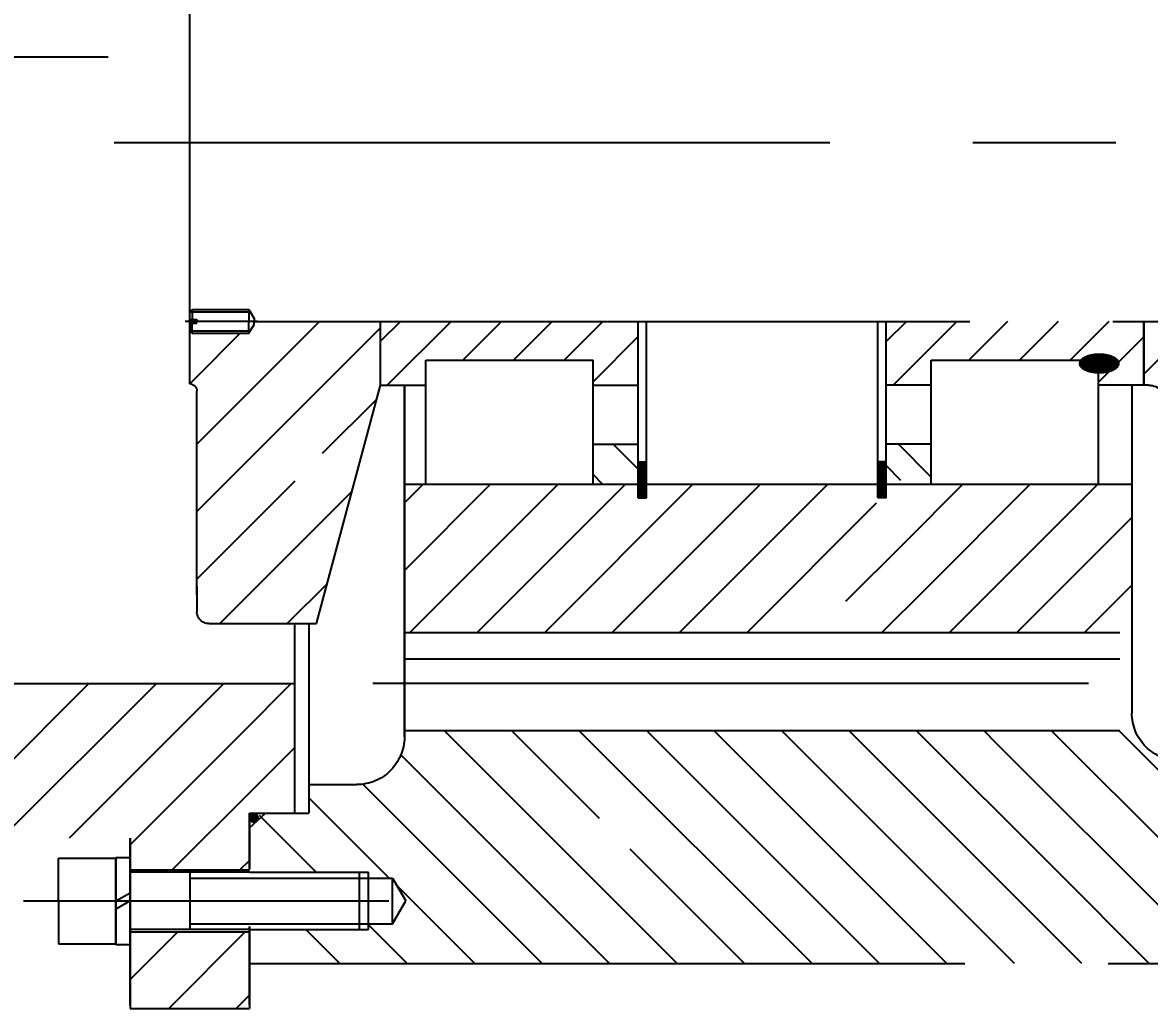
# Model space of a CAD drawing. Header units: millimetres. Extents: x 0 to 12600, y -349 to 8910.
# Drawn here: x 5906 to 6378.4, y 4651 to 5064.3 of the extents above; entities that cross this region are included whole.
import ezdxf
from ezdxf.enums import TextEntityAlignment as Align

# ---------------------------------------------------------------- set-up
doc = ezdxf.new("R2010")
doc.units = ezdxf.units.MM
doc.header["$LTSCALE"] = 300
doc.linetypes.add('K', pattern=[2.5, 1.25, -0.25, 0.25, -0.25, 0.25, -0.25])
doc.layers.add('01', color=7, linetype='Continuous')
doc.layers.add('07', color=6, linetype='K')
doc.styles.get("Standard").update_dxf_attribs({"font": 'isocp', "width": 0.707, "bigfont": 'intecad.shx'})

# ---------------------------------------------------------------- blocks, each defined once
blk = doc.blocks.new('FDSDSDFG')
at = {"layer": '07', "color": 6, "linetype": 'K', "ltscale": 0.8}
for p, q in [((-2247.48, 14907.96), (-2247.48, 14557.96)), ((-2247.48, 14907.96), (-2247.48, 14557.96)), ((-2312.35, 14728.96), (-2312.35, 14488.96)), ((-2221.2, 14602.6), (-2221.2, 14483.6)), ((-2539.18, 14564.66), (-2539.18, 14020.72)), ((-2177.48, 14557.96), (-2247.48, 14557.96)), ((-2247.48, 14557.96), (-2176.13, 14557.96)), ((-2176.13, 14557.96), (-2176.13, 14507.96)), ((-2464.18, 14518.86), (-2464.18, 14534.85)), ((-2464.18, 14504.58), (-2464.18, 14534.85)), ((-2437.99, 14532.96), (-2656.97, 14532.96)), ((-2468.18, 14532.96), (-2469.18, 14531.96)), ((-2468.18, 14532.96), (-2469.18, 14531.96)), ((-2469.18, 14531.96), (-2464.98, 14531.96)), ((-2469.18, 14531.96), (-2469.18, 14508.12)), ((-2469.18, 14531.96), (-2464.98, 14531.96)), ((-2469.18, 14531.96), (-2469.18, 14508.12)), ((-2464.98, 14532.96), (-2468.18, 14532.96)), ((-2468.18, 14532.96), (-2468.18, 14508.12)), ((-2464.98, 14532.96), (-2468.18, 14532.96)), ((-2468.18, 14532.96), (-2468.18, 14508.12)), ((-2464.98, 14532.96), (-2464.98, 14529.96)), ((-2464.98, 14532.96), (-2464.98, 14529.96)), ((-2464.98, 14529.96), (-2464.18, 14529.96)), ((-2464.98, 14529.96), (-2464.18, 14529.96)), ((-2464.18, 14532.96), (-2464.18, 14529.96)), ((-2464.18, 14532.96), (-2464.18, 14529.96)), ((-2463.38, 14529.96), (-2464.18, 14529.96)), ((-2463.38, 14529.96), (-2464.18, 14529.96)), ((-2463.38, 14532.96), (-2460.18, 14532.96)), ((-2463.38, 14532.96), (-2463.38, 14529.96)), ((-2463.38, 14532.96), (-2460.18, 14532.96)), ((-2463.38, 14532.96), (-2463.38, 14529.96)), ((-2459.18, 14531.96), (-2463.38, 14531.96)), ((-2459.18, 14531.96), (-2463.38, 14531.96)), ((-2460.18, 14532.96), (-2460.18, 14508.12)), ((-2460.18, 14532.96), (-2460.18, 14508.12)), ((-2460.18, 14532.96), (-2459.18, 14531.96)), ((-2460.18, 14532.96), (-2459.18, 14531.96)), ((-2459.18, 14531.96), (-2459.18, 14508.12)), ((-2459.18, 14531.96), (-2459.18, 14508.12)), ((-2437.99, 14532.96), (-2437.99, 14532.96)), ((-2437.99, 14532.96), (-2437.99, 14532.96)), ((-2437.99, 14532.96), (-2437.99, 14532.96)), ((-2437.99, 14532.96), (-2437.99, 14532.96)), ((-2349.58, 14529.96), (-2434.99, 14529.96)), ((-2337.48, 14524.96), (-2337.48, 14479.87)), ((-2469.18, 14508.12), (-2465.43, 14505.96)), ((-2469.18, 14508.12), (-2464.18, 14508.12)), ((-2469.18, 14508.12), (-2465.43, 14505.96)), ((-2469.18, 14508.12), (-2464.18, 14508.12)), ((-2465.43, 14505.96), (-2464.18, 14505.96)), ((-2465.43, 14505.96), (-2464.18, 14505.96)), ((-2459.18, 14508.12), (-2464.18, 14508.12)), ((-2459.18, 14508.12), (-2464.18, 14508.12)), ((-2462.93, 14505.96), (-2464.18, 14505.96)), ((-2462.93, 14505.96), (-2464.18, 14505.96)), ((-2464.18, 14505.96), (-2464.18, 14037.96)), ((-2459.18, 14508.12), (-2462.93, 14505.96)), ((-2459.18, 14508.12), (-2462.93, 14505.96)), ((-2258.03, 14507.96), (-2234.48, 14507.96)), ((-2234.48, 14507.96), (-2258.03, 14507.96)), ((-2258.03, 14507.96), (-2258.03, 14482.96)), ((-2177.48, 14507.96), (-2210.48, 14507.96)), ((-2210.48, 14507.96), (-2176.13, 14507.96)), ((-2194.98, 14507.96), (-2194.98, 14007.96)), ((-2194.98, 14507.96), (-2194.98, 14007.96)), ((-2258.1, 14488.96), (-2337.48, 14488.96)), ((-2337.48, 14482.96), (-2258.1, 14482.96)), ((-2337.48, 14482.96), (-2258.03, 14482.96)), ((-2269.98, 14482.96), (-2269.98, 14462.96)), ((-2337.48, 14479.87), (-2437.45, 14452.96)), ((-2312.48, 14456.16), (-2312.48, 14116.81)), ((-2437.45, 14452.96), (-2464.18, 14452.96)), ((-2437.45, 14452.96), (-2464.18, 14452.96)), ((-2437.45, 14452.96), (-2437.45, 14434.04)), ((-2289.98, 14442.96), (-2437.45, 14442.96)), ((-2437.45, 14442.96), (-2289.98, 14442.96)), ((-2359.93, 14442.96), (-2289.98, 14442.96)), ((-2333.74, 14442.96), (-2333.74, 14137.96)), ((-2322.68, 14442.96), (-2322.68, 14137.96)), ((-2292.68, 14442.96), (-2292.68, 14136.58)), ((-2395.93, 14434.04), (-2447.93, 14434.04)), ((-2395.93, 14363.88), (-2447.93, 14363.88)), ((-2437.45, 14363.88), (-2437.45, 14344.96)), ((-2412.68, 14363.88), (-2412.68, 14344.96)), ((-2390.27, 14344.96), (-2464.18, 14344.96)), ((-2405.26, 14344.96), (-2405.26, 14341.46)), ((-2401.85, 14341.46), (-2405.26, 14344.86)), ((-2401.99, 14341.46), (-2405.26, 14344.72)), ((-2402.14, 14341.46), (-2405.26, 14344.58)), ((-2401.71, 14341.46), (-2405.21, 14344.96)), ((-2401.57, 14341.46), (-2405.07, 14344.96)), ((-2401.43, 14341.46), (-2404.93, 14344.96)), ((-2401.29, 14341.46), (-2404.79, 14344.96)), ((-2401.15, 14341.46), (-2404.65, 14344.96)), ((-2401, 14341.46), (-2404.5, 14344.96)), ((-2400.86, 14341.46), (-2404.36, 14344.96)), ((-2400.72, 14341.46), (-2404.22, 14344.96)), ((-2400.58, 14341.46), (-2404.08, 14344.96)), ((-2400.44, 14341.46), (-2403.94, 14344.96)), ((-2400.3, 14341.46), (-2403.8, 14344.96)), ((-2400.16, 14341.46), (-2403.66, 14344.96)), ((-2400.01, 14341.46), (-2403.51, 14344.96)), ((-2399.87, 14341.46), (-2403.37, 14344.96)), ((-2399.73, 14341.46), (-2403.23, 14344.96)), ((-2399.59, 14341.46), (-2403.09, 14344.96)), ((-2399.45, 14341.46), (-2402.95, 14344.96)), ((-2399.31, 14341.46), (-2402.81, 14344.96)), ((-2399.17, 14341.46), (-2402.67, 14344.96)), ((-2399.02, 14341.46), (-2402.52, 14344.96)), ((-2398.88, 14341.46), (-2402.38, 14344.96)), ((-2398.74, 14341.46), (-2402.24, 14344.96)), ((-2398.6, 14341.46), (-2402.1, 14344.96)), ((-2398.46, 14341.46), (-2401.96, 14344.96)), ((-2398.32, 14341.46), (-2401.82, 14344.96)), ((-2398.18, 14341.46), (-2401.68, 14344.96)), ((-2398.03, 14341.46), (-2401.53, 14344.96)), ((-2397.89, 14341.46), (-2401.39, 14344.96)), ((-2397.75, 14341.46), (-2401.25, 14344.96)), ((-2397.61, 14341.46), (-2401.11, 14344.96)), ((-2397.47, 14341.46), (-2400.97, 14344.96)), ((-2397.33, 14341.46), (-2400.83, 14344.96)), ((-2397.19, 14341.46), (-2400.69, 14344.96)), ((-2397.04, 14341.46), (-2400.54, 14344.96)), ((-2396.9, 14341.46), (-2400.4, 14344.96)), ((-2396.76, 14341.46), (-2400.26, 14344.96)), ((-2396.62, 14341.46), (-2400.12, 14344.96)), ((-2396.48, 14341.46), (-2399.98, 14344.96)), ((-2396.34, 14341.46), (-2399.84, 14344.96)), ((-2396.2, 14341.46), (-2399.7, 14344.96)), ((-2396.05, 14341.46), (-2399.55, 14344.96)), ((-2395.91, 14341.46), (-2399.41, 14344.96)), ((-2395.77, 14341.46), (-2399.27, 14344.96)), ((-2395.63, 14341.46), (-2399.13, 14344.96)), ((-2395.49, 14341.46), (-2398.99, 14344.96)), ((-2395.35, 14341.46), (-2398.85, 14344.96)), ((-2395.21, 14341.46), (-2398.71, 14344.96)), ((-2395.06, 14341.46), (-2398.56, 14344.96)), ((-2394.92, 14341.46), (-2398.42, 14344.96)), ((-2394.78, 14341.46), (-2398.28, 14344.96)), ((-2394.64, 14341.46), (-2398.14, 14344.96)), ((-2394.5, 14341.46), (-2398, 14344.96)), ((-2394.36, 14341.46), (-2397.86, 14344.96)), ((-2394.22, 14341.46), (-2397.72, 14344.96)), ((-2394.07, 14341.46), (-2397.57, 14344.96)), ((-2393.93, 14341.46), (-2397.43, 14344.96)), ((-2393.79, 14341.46), (-2397.29, 14344.96)), ((-2393.65, 14341.46), (-2397.15, 14344.96)), ((-2393.51, 14341.46), (-2397.01, 14344.96)), ((-2393.37, 14341.46), (-2396.87, 14344.96)), ((-2393.23, 14341.46), (-2396.73, 14344.96)), ((-2393.09, 14341.46), (-2396.59, 14344.96)), ((-2392.94, 14341.46), (-2396.44, 14344.96)), ((-2392.8, 14341.46), (-2396.3, 14344.96)), ((-2392.66, 14341.46), (-2396.16, 14344.96)), ((-2392.52, 14341.46), (-2396.02, 14344.96)), ((-2392.38, 14341.46), (-2395.88, 14344.96)), ((-2392.24, 14341.46), (-2395.74, 14344.96)), ((-2392.1, 14341.46), (-2395.6, 14344.96)), ((-2391.95, 14341.46), (-2395.45, 14344.96)), ((-2391.81, 14341.46), (-2395.31, 14344.96)), ((-2391.67, 14341.46), (-2395.17, 14344.96)), ((-2391.53, 14341.46), (-2395.03, 14344.96)), ((-2391.39, 14341.46), (-2394.89, 14344.96)), ((-2391.25, 14341.46), (-2394.75, 14344.96)), ((-2391.11, 14341.46), (-2394.61, 14344.96)), ((-2390.96, 14341.46), (-2394.46, 14344.96)), ((-2390.82, 14341.46), (-2394.32, 14344.96)), ((-2390.68, 14341.46), (-2394.18, 14344.96)), ((-2390.54, 14341.46), (-2394.04, 14344.96)), ((-2390.4, 14341.46), (-2393.9, 14344.96)), ((-2390.27, 14341.47), (-2393.76, 14344.96)), ((-2390.27, 14341.61), (-2393.62, 14344.96)), ((-2390.27, 14341.75), (-2393.47, 14344.96)), ((-2390.27, 14341.89), (-2393.33, 14344.96)), ((-2390.27, 14342.04), (-2393.19, 14344.96)), ((-2390.27, 14342.18), (-2393.05, 14344.96)), ((-2390.27, 14342.32), (-2392.91, 14344.96)), ((-2390.27, 14342.46), (-2392.77, 14344.96)), ((-2390.27, 14342.6), (-2392.63, 14344.96)), ((-2390.27, 14342.74), (-2392.48, 14344.96)), ((-2390.27, 14342.88), (-2392.34, 14344.96)), ((-2390.27, 14343.03), (-2392.2, 14344.96)), ((-2390.27, 14343.17), (-2392.06, 14344.96)), ((-2390.27, 14343.31), (-2391.92, 14344.96)), ((-2390.27, 14343.45), (-2391.78, 14344.96)), ((-2390.27, 14343.59), (-2391.64, 14344.96)), ((-2390.27, 14343.73), (-2391.49, 14344.96)), ((-2390.27, 14343.87), (-2391.35, 14344.96)), ((-2390.27, 14344.02), (-2391.21, 14344.96)), ((-2390.27, 14344.16), (-2391.07, 14344.96)), ((-2390.27, 14344.3), (-2390.93, 14344.96)), ((-2390.27, 14344.44), (-2390.79, 14344.96)), ((-2390.27, 14344.58), (-2390.65, 14344.96)), ((-2390.27, 14344.72), (-2390.5, 14344.96)), ((-2390.27, 14344.86), (-2390.36, 14344.96)), ((-2390.27, 14344.96), (-2390.27, 14341.46)), ((-2390.27, 14341.46), (-2464.18, 14341.46)), ((-2402.28, 14341.46), (-2405.26, 14344.44)), ((-2402.42, 14341.46), (-2405.26, 14344.29)), ((-2402.56, 14341.46), (-2405.26, 14344.15)), ((-2402.7, 14341.46), (-2405.26, 14344.01)), ((-2402.84, 14341.46), (-2405.26, 14343.87)), ((-2402.98, 14341.46), (-2405.26, 14343.73)), ((-2403.13, 14341.46), (-2405.26, 14343.59)), ((-2403.27, 14341.46), (-2405.26, 14343.45)), ((-2403.41, 14341.46), (-2405.26, 14343.3)), ((-2403.55, 14341.46), (-2405.26, 14343.16)), ((-2403.69, 14341.46), (-2405.26, 14343.02)), ((-2403.83, 14341.46), (-2405.26, 14342.88)), ((-2403.97, 14341.46), (-2405.26, 14342.74)), ((-2404.12, 14341.46), (-2405.26, 14342.6)), ((-2404.26, 14341.46), (-2405.26, 14342.46)), ((-2404.4, 14341.46), (-2405.26, 14342.31)), ((-2404.54, 14341.46), (-2405.26, 14342.17)), ((-2404.68, 14341.46), (-2405.26, 14342.03)), ((-2404.82, 14341.46), (-2405.26, 14341.89)), ((-2404.96, 14341.46), (-2405.26, 14341.75)), ((-2405.11, 14341.46), (-2405.26, 14341.61)), ((-2405.25, 14341.46), (-2405.26, 14341.47)), ((-2390.27, 14244.46), (-2464.18, 14244.46)), ((-2390.27, 14240.96), (-2464.18, 14240.96)), ((-2437.45, 14222.04), (-2437.45, 14240.96)), ((-2412.68, 14222.04), (-2412.68, 14240.96)), ((-2405.26, 14240.96), (-2405.26, 14244.46)), ((-2405.25, 14244.46), (-2405.26, 14244.45)), ((-2405.11, 14244.46), (-2405.26, 14244.31)), ((-2404.96, 14244.46), (-2405.26, 14244.17)), ((-2404.82, 14244.46), (-2405.26, 14244.03)), ((-2404.68, 14244.46), (-2405.26, 14243.88)), ((-2404.54, 14244.46), (-2405.26, 14243.74)), ((-2404.4, 14244.46), (-2405.26, 14243.6)), ((-2404.26, 14244.46), (-2405.26, 14243.46)), ((-2404.12, 14244.46), (-2405.26, 14243.32)), ((-2403.97, 14244.46), (-2405.26, 14243.18)), ((-2403.83, 14244.46), (-2405.26, 14243.04)), ((-2403.69, 14244.46), (-2405.26, 14242.89)), ((-2403.55, 14244.46), (-2405.26, 14242.75)), ((-2403.41, 14244.46), (-2405.26, 14242.61)), ((-2403.27, 14244.46), (-2405.26, 14242.47)), ((-2403.13, 14244.46), (-2405.26, 14242.33)), ((-2402.98, 14244.46), (-2405.26, 14242.19)), ((-2402.84, 14244.46), (-2405.26, 14242.05)), ((-2402.7, 14244.46), (-2405.26, 14241.9)), ((-2402.56, 14244.46), (-2405.26, 14241.76)), ((-2402.42, 14244.46), (-2405.26, 14241.62)), ((-2402.28, 14244.46), (-2405.26, 14241.48)), ((-2402.14, 14244.46), (-2405.26, 14241.34)), ((-2401.99, 14244.46), (-2405.26, 14241.2)), ((-2401.85, 14244.46), (-2405.26, 14241.06)), ((-2401.71, 14244.46), (-2405.21, 14240.96)), ((-2401.57, 14244.46), (-2405.07, 14240.96)), ((-2401.43, 14244.46), (-2404.93, 14240.96)), ((-2401.29, 14244.46), (-2404.79, 14240.96)), ((-2401.15, 14244.46), (-2404.65, 14240.96)), ((-2401, 14244.46), (-2404.5, 14240.96)), ((-2400.86, 14244.46), (-2404.36, 14240.96)), ((-2400.72, 14244.46), (-2404.22, 14240.96)), ((-2400.58, 14244.46), (-2404.08, 14240.96)), ((-2400.44, 14244.46), (-2403.94, 14240.96)), ((-2400.3, 14244.46), (-2403.8, 14240.96)), ((-2403.71, 14240.96), (-2397.68, 14234.92)), ((-2400.16, 14244.46), (-2403.66, 14240.96)), ((-2400.01, 14244.46), (-2403.51, 14240.96)), ((-2399.87, 14244.46), (-2403.37, 14240.96)), ((-2399.73, 14244.46), (-2403.23, 14240.96)), ((-2399.59, 14244.46), (-2403.09, 14240.96)), ((-2399.45, 14244.46), (-2402.95, 14240.96)), ((-2399.31, 14244.46), (-2402.81, 14240.96)), ((-2399.17, 14244.46), (-2402.67, 14240.96)), ((-2399.02, 14244.46), (-2402.52, 14240.96)), ((-2398.88, 14244.46), (-2402.38, 14240.96)), ((-2398.74, 14244.46), (-2402.24, 14240.96)), ((-2398.6, 14244.46), (-2402.1, 14240.96)), ((-2398.46, 14244.46), (-2401.96, 14240.96)), ((-2398.32, 14244.46), (-2401.82, 14240.96)), ((-2398.18, 14244.46), (-2401.68, 14240.96)), ((-2398.03, 14244.46), (-2401.53, 14240.96)), ((-2397.89, 14244.46), (-2401.39, 14240.96)), ((-2397.75, 14244.46), (-2401.25, 14240.96)), ((-2397.61, 14244.46), (-2401.11, 14240.96)), ((-2397.47, 14244.46), (-2400.97, 14240.96)), ((-2397.33, 14244.46), (-2400.83, 14240.96)), ((-2397.19, 14244.46), (-2400.69, 14240.96)), ((-2397.04, 14244.46), (-2400.54, 14240.96)), ((-2396.9, 14244.46), (-2400.4, 14240.96)), ((-2396.76, 14244.46), (-2400.26, 14240.96)), ((-2396.62, 14244.46), (-2400.12, 14240.96)), ((-2396.48, 14244.46), (-2399.98, 14240.96)), ((-2396.34, 14244.46), (-2399.84, 14240.96)), ((-2396.2, 14244.46), (-2399.7, 14240.96)), ((-2396.05, 14244.46), (-2399.55, 14240.96)), ((-2395.91, 14244.46), (-2399.41, 14240.96)), ((-2395.77, 14244.46), (-2399.27, 14240.96)), ((-2395.63, 14244.46), (-2399.13, 14240.96)), ((-2395.49, 14244.46), (-2398.99, 14240.96)), ((-2395.35, 14244.46), (-2398.85, 14240.96)), ((-2395.21, 14244.46), (-2398.71, 14240.96)), ((-2395.06, 14244.46), (-2398.56, 14240.96)), ((-2394.92, 14244.46), (-2398.42, 14240.96)), ((-2394.78, 14244.46), (-2398.28, 14240.96)), ((-2394.64, 14244.46), (-2398.14, 14240.96)), ((-2394.5, 14244.46), (-2398, 14240.96)), ((-2394.36, 14244.46), (-2397.86, 14240.96)), ((-2394.22, 14244.46), (-2397.72, 14240.96)), ((-2394.07, 14244.46), (-2397.57, 14240.96)), ((-2393.93, 14244.46), (-2397.43, 14240.96)), ((-2393.79, 14244.46), (-2397.29, 14240.96)), ((-2393.65, 14244.46), (-2397.15, 14240.96)), ((-2393.51, 14244.46), (-2397.01, 14240.96)), ((-2393.37, 14244.46), (-2396.87, 14240.96)), ((-2393.23, 14244.46), (-2396.73, 14240.96)), ((-2393.09, 14244.46), (-2396.59, 14240.96)), ((-2392.94, 14244.46), (-2396.44, 14240.96)), ((-2392.8, 14244.46), (-2396.3, 14240.96)), ((-2392.66, 14244.46), (-2396.16, 14240.96)), ((-2392.52, 14244.46), (-2396.02, 14240.96)), ((-2392.38, 14244.46), (-2395.88, 14240.96)), ((-2392.24, 14244.46), (-2395.74, 14240.96)), ((-2392.1, 14244.46), (-2395.6, 14240.96)), ((-2391.95, 14244.46), (-2395.45, 14240.96)), ((-2391.81, 14244.46), (-2395.31, 14240.96)), ((-2391.67, 14244.46), (-2395.17, 14240.96)), ((-2391.53, 14244.46), (-2395.03, 14240.96)), ((-2391.39, 14244.46), (-2394.89, 14240.96)), ((-2391.25, 14244.46), (-2394.75, 14240.96)), ((-2391.11, 14244.46), (-2394.61, 14240.96)), ((-2390.96, 14244.46), (-2394.46, 14240.96)), ((-2390.82, 14244.46), (-2394.32, 14240.96)), ((-2390.68, 14244.46), (-2394.18, 14240.96)), ((-2390.54, 14244.46), (-2394.04, 14240.96)), ((-2390.4, 14244.46), (-2393.9, 14240.96)), ((-2390.27, 14244.45), (-2393.76, 14240.96)), ((-2390.27, 14244.3), (-2393.62, 14240.96)), ((-2390.27, 14244.16), (-2393.47, 14240.96)), ((-2390.27, 14244.02), (-2393.33, 14240.96)), ((-2390.27, 14243.88), (-2393.19, 14240.96)), ((-2390.27, 14243.74), (-2393.05, 14240.96)), ((-2390.27, 14243.6), (-2392.91, 14240.96)), ((-2390.27, 14243.46), (-2392.77, 14240.96)), ((-2390.27, 14243.31), (-2392.63, 14240.96)), ((-2390.27, 14243.17), (-2392.48, 14240.96)), ((-2390.27, 14243.03), (-2392.34, 14240.96)), ((-2390.27, 14242.89), (-2392.2, 14240.96)), ((-2390.27, 14242.75), (-2392.06, 14240.96)), ((-2390.27, 14242.61), (-2391.92, 14240.96)), ((-2390.27, 14242.47), (-2391.78, 14240.96)), ((-2390.27, 14242.32), (-2391.64, 14240.96)), ((-2390.27, 14242.18), (-2391.49, 14240.96)), ((-2390.27, 14242.04), (-2391.35, 14240.96)), ((-2390.27, 14241.9), (-2391.21, 14240.96)), ((-2390.27, 14241.76), (-2391.07, 14240.96)), ((-2390.27, 14241.62), (-2390.93, 14240.96)), ((-2390.27, 14241.48), (-2390.79, 14240.96)), ((-2390.27, 14241.33), (-2390.65, 14240.96)), ((-2390.27, 14241.19), (-2390.5, 14240.96)), ((-2390.27, 14241.05), (-2390.36, 14240.96)), ((-2390.27, 14240.96), (-2390.27, 14244.46)), ((-2412.68, 14235.78), (-2398.93, 14222.04)), ((-2395.93, 14222.04), (-2447.93, 14222.04)), ((-2395.93, 14151.88), (-2447.93, 14151.88)), ((-2437.45, 14130.96), (-2437.45, 14151.88)), ((-2437.45, 14137.96), (-2299.98, 14137.96)), ((-2437.45, 14132.96), (-2464.18, 14132.96)), ((-2464.18, 14132.96), (-2437.45, 14132.96))]:
    blk.add_line(p, q, dxfattribs=at)
at = {"layer": '07', "color": 6, "linetype": 'K'}
for p, q in [((-2575.15, 14893.96), (-2575.15, 14567.19)), ((-2312.35, 14575.24), (-2251.96, 14635.63)), ((-2312.35, 14546.96), (-2247.48, 14611.83)), ((-2221.2, 14591.11), (-2221.2, 14521.02)), ((-2239.2, 14587.96), (-2239.2, 14563.96)), ((-2221.2, 14587.96), (-2239.2, 14587.96)), ((-2221.2, 14587.96), (-2203.2, 14587.96)), ((-2203.2, 14587.96), (-2203.2, 14563.96)), ((-2312.35, 14518.67), (-2247.48, 14583.55)), ((-2239.45, 14563.96), (-2239.45, 14557.96)), ((-2221.2, 14563.96), (-2239.45, 14563.96)), ((-2239.2, 14563.96), (-2221.2, 14563.96)), ((-2233.2, 14563.96), (-2221.2, 14563.96)), ((-2221.2, 14563.96), (-2224.66, 14557.96)), ((-2221.2, 14566.05), (-2221.2, 14555.86)), ((-2209.2, 14563.96), (-2221.2, 14563.96)), ((-2203.2, 14563.96), (-2221.2, 14563.96)), ((-2221.2, 14557.96), (-2217.73, 14563.96)), ((-2221.2, 14563.96), (-2202.95, 14563.96)), ((-2202.95, 14563.96), (-2202.95, 14557.96)), ((-2291.7, 14511.04), (-2244.78, 14557.96)), ((-2239.45, 14557.96), (-2221.2, 14557.96)), ((-2234.2, 14557.96), (-2234.2, 14507.96)), ((-2233.2, 14507.96), (-2233.2, 14557.96)), ((-2202.95, 14557.96), (-2221.2, 14557.96)), ((-2209.2, 14507.96), (-2209.2, 14557.96)), ((-2208.2, 14557.96), (-2208.2, 14507.96)), ((-2208.2, 14537.97), (-2188.21, 14557.96)), ((-2268.32, 14506.14), (-2234.2, 14540.26)), ((-2208.2, 14509.69), (-2176.13, 14541.76)), ((-2459.18, 14511.81), (-2440.55, 14530.43)), ((-2440.55, 14530.43), (-2438.02, 14532.96)), ((-2417.96, 14524.74), (-2412.74, 14529.96)), ((-2395.37, 14519.05), (-2384.46, 14529.96)), ((-2372.78, 14513.35), (-2356.17, 14529.96)), ((-2352.99, 14529.96), (-2342.48, 14529.96)), ((-2233.2, 14532.96), (-2209.2, 14532.96)), ((-2230.8, 14532.96), (-2230.8, 14447.96)), ((-2211.6, 14532.96), (-2211.6, 14447.96)), ((-2464.18, 14478.52), (-2417.96, 14524.74)), ((-2350.18, 14507.66), (-2337.48, 14520.37)), ((-2461.46, 14452.96), (-2395.37, 14519.05)), ((-2397.19, 14488.94), (-2372.78, 14513.35)), ((-2312.35, 14490.39), (-2291.7, 14511.04)), ((-2238.21, 14507.96), (-2234.2, 14511.97)), ((-2221.2, 14510.96), (-2221.2, 14449.42)), ((-2181.64, 14507.96), (-2176.13, 14513.47)), ((-2392.9, 14464.95), (-2350.18, 14507.66)), ((-2285.5, 14488.96), (-2268.32, 14506.14)), ((-2251.92, 14507.96), (-2258.03, 14501.25)), ((-2257.88, 14506.06), (-2256.06, 14507.88)), ((-2257.88, 14506.2), (-2256.21, 14507.88)), ((-2257.88, 14505.92), (-2255.93, 14507.87)), ((-2257.86, 14505.8), (-2255.8, 14507.86)), ((-2257.86, 14506.36), (-2256.37, 14507.86)), ((-2257.84, 14505.68), (-2255.68, 14507.83)), ((-2257.83, 14506.54), (-2256.54, 14507.82)), ((-2257.81, 14505.57), (-2255.57, 14507.8)), ((-2257.77, 14505.46), (-2255.47, 14507.77)), ((-2257.76, 14506.75), (-2256.75, 14507.75)), ((-2257.73, 14505.36), (-2255.37, 14507.73)), ((-2257.68, 14505.27), (-2255.27, 14507.68)), ((-2257.63, 14505.18), (-2255.18, 14507.63)), ((-2257.61, 14507.04), (-2257.04, 14507.61)), ((-2257.58, 14505.09), (-2255.09, 14507.58)), ((-2257.52, 14505.01), (-2255.01, 14507.52)), ((-2257.46, 14504.93), (-2254.93, 14507.45)), ((-2257.39, 14504.85), (-2254.86, 14507.39)), ((-2257.32, 14504.78), (-2254.79, 14507.32)), ((-2257.24, 14504.72), (-2254.72, 14507.24)), ((-2257.17, 14504.65), (-2254.66, 14507.16)), ((-2257.08, 14504.6), (-2254.6, 14507.08)), ((-2257, 14504.54), (-2254.55, 14506.99)), ((-2256.9, 14504.49), (-2254.5, 14506.9)), ((-2256.81, 14504.45), (-2254.45, 14506.81)), ((-2256.71, 14504.41), (-2254.41, 14506.7)), ((-2256.6, 14504.37), (-2254.37, 14506.6)), ((-2256.49, 14504.34), (-2254.34, 14506.49)), ((-2256.37, 14504.32), (-2254.32, 14506.37)), ((-2256.24, 14504.3), (-2254.31, 14506.24)), ((-2256.11, 14504.3), (-2254.3, 14506.11)), ((-2255.96, 14504.3), (-2254.3, 14505.96)), ((-2255.8, 14504.32), (-2254.32, 14505.8)), ((-2255.62, 14504.36), (-2254.36, 14505.62)), ((-2255.41, 14504.43), (-2254.44, 14505.4)), ((-2233.2, 14507.96), (-2233.2, 14457.96)), ((-2209.2, 14507.96), (-2209.2, 14457.96)), ((-2233.2, 14479.99), (-2256.97, 14503.76)), ((-2255.11, 14504.59), (-2254.6, 14505.1)), ((-2354.2, 14475.37), (-2337.48, 14492.08)), ((-2230.8, 14449.3), (-2264.45, 14482.96)), ((-2194.98, 14470.05), (-2209.2, 14484.27)), ((-2431.6, 14454.53), (-2408.74, 14477.39)), ((-2194.98, 14385.2), (-2270.15, 14460.37)), ((-2233.2, 14461.98), (-2209.2, 14461.98)), ((-2209.2, 14457.96), (-2233.2, 14457.96)), ((-2230.8, 14457.96), (-2230.8, 14447.96)), ((-2211.6, 14457.96), (-2211.6, 14447.96)), ((-2194.98, 14441.77), (-2211.17, 14457.96)), ((-2464.18, 14444.63), (-2455.85, 14452.96)), ((-2464.18, 14423.41), (-2437.45, 14450.15)), ((-2194.98, 14356.91), (-2282.48, 14444.42)), ((-2211.6, 14447.96), (-2230.8, 14447.96)), ((-2230.8, 14447.96), (-2221.2, 14442.42)), ((-2194.98, 14413.48), (-2227.62, 14446.12)), ((-2211.6, 14447.96), (-2221.2, 14442.42)), ((-2395.93, 14442.96), (-2395.93, 14137.96)), ((-2395.93, 14406.81), (-2359.78, 14442.96)), ((-2395.93, 14435.1), (-2388.07, 14442.96)), ((-2395.93, 14378.53), (-2333.74, 14440.71)), ((-2447.93, 14434.04), (-2447.93, 14363.88)), ((-2194.98, 14328.63), (-2292.68, 14426.33)), ((-2464.18, 14402.2), (-2447.93, 14418.45)), ((-2395.93, 14350.24), (-2333.74, 14412.43)), ((-2464.18, 14380.99), (-2447.93, 14397.24)), ((-2255.74, 14361.1), (-2292.68, 14398.04)), ((-2395.93, 14321.96), (-2333.74, 14384.15)), ((-2464.18, 14359.78), (-2447.93, 14376.03)), ((-2194.98, 14272.06), (-2292.68, 14369.76)), ((-2457.78, 14344.96), (-2438.86, 14363.88)), ((-2395.93, 14359.87), (-2399.93, 14363.88)), ((-2402.23, 14344.96), (-2412.68, 14355.41)), ((-2395.93, 14293.67), (-2333.74, 14355.86)), ((-2194.98, 14300.34), (-2242.97, 14348.34)), ((-2194.98, 14243.78), (-2292.68, 14341.48)), ((-2395.93, 14265.39), (-2333.74, 14327.58)), ((-2207.7, 14228.22), (-2292.68, 14313.19)), ((-2387.9, 14245.13), (-2333.74, 14299.29)), ((-2247.41, 14239.64), (-2292.68, 14284.91)), ((-2371.26, 14233.48), (-2346.71, 14258.04)), ((-2287.11, 14251.06), (-2292.68, 14256.62)), ((-2194.98, 14158.92), (-2287.11, 14251.06)), ((-2464.18, 14232.5), (-2455.72, 14240.96)), ((-2351.92, 14224.54), (-2333.74, 14242.72)), ((-2464.18, 14211.28), (-2437.45, 14238.01)), ((-2194.98, 14187.21), (-2247.41, 14239.64)), ((-2395.93, 14208.82), (-2371.26, 14233.48)), ((-2234.66, 14170.32), (-2292.68, 14228.34)), ((-2194.98, 14215.49), (-2207.7, 14228.22)), ((-2447.93, 14222.04), (-2447.93, 14151.88)), ((-2395.93, 14180.54), (-2351.92, 14224.54)), ((-2395.93, 14152.25), (-2333.74, 14214.44)), ((-2464.18, 14190.07), (-2447.93, 14206.32)), ((-2287.27, 14194.65), (-2292.68, 14200.05)), ((-2194.98, 14102.35), (-2287.27, 14194.65)), ((-2464.18, 14168.86), (-2447.93, 14185.11)), ((-2381.94, 14137.96), (-2333.74, 14186.16)), ((-2194.98, 14074.07), (-2292.68, 14171.77)), ((-2194.98, 14130.64), (-2234.66, 14170.32)), ((-2464.18, 14147.64), (-2447.93, 14163.89)), ((-2353.65, 14137.96), (-2333.74, 14157.87)), ((-2457.65, 14132.96), (-2438.73, 14151.88)), ((-2194.98, 14045.79), (-2292.68, 14143.49)), ((-2464.18, 14110.83), (-2442.05, 14132.96))]:
    blk.add_line(p, q, dxfattribs=at)
blk.add_circle((-2256.09, 14506.09), 1.79, dxfattribs=at)
at = {"layer": '07', "color": 6, "linetype": 'K', "ltscale": 0.8}
for centre, radius, start, end in [((-2434.99, 14532.96), 3, 180, 270), ((-2434.99, 14532.96), 3, 180, 270), ((-2434.99, 14532.96), 3, 180, 270), ((-2434.99, 14532.96), 3, 180, 270), ((-2342.48, 14524.96), 5, 0, 90), ((-2289.98, 14462.96), 20, 270, 0), ((-2299.98, 14117.96), 20, 0, 90), ((-2429.45, 14130.96), 8, 180, 270)]:
    blk.add_arc(centre, radius, start, end, dxfattribs=at)
at = {"layer": '07', "color": 6, "linetype": 'K', "width": 0.605172}
blk.add_text('\\M+5A1F1', height=16, dxfattribs=at).set_placement((-2451.32, 14142.83), (-2441.72, 14142.83), align=Align.FIT)

msp = doc.modelspace()

# ---------------------------------------------------------------- block references
at = {"layer": '01', "xscale": -1, "rotation": 90}
msp.add_blockref('FDSDSDFG', (20509.02, 2474.86), dxfattribs=at)

doc.saveas('drawing.dxf')
